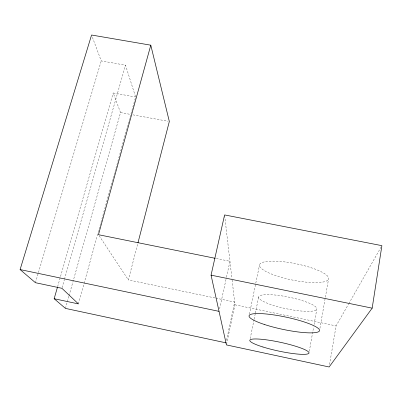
<?xml version="1.0" encoding="UTF-8"?>
<svg xmlns="http://www.w3.org/2000/svg" width="402" height="402" viewBox="0 0 402 402"><rect width="100%" height="100%" fill="white"/><g stroke="black" fill="none" stroke-linecap="round" stroke-linejoin="round"><path stroke-width="0.3" stroke-dasharray="2.01 1.51" d="M329.55 364.529L336.087 325.896L348.469 304.208M319.907 328.394L328.545 279.194A35.265 8.341 11.4 0 0 279.516 261.406A35.265 8.341 11.4 0 0 274.174 275.053A35.265 8.341 11.4 0 0 328.545 279.194M309.299 351.288L313.645 326.886M314.083 324.449L316.801 309.198A29.728 5.929 11.7 0 0 275.119 295.028A29.728 5.929 11.7 0 0 271.32 304.721A29.728 5.929 11.7 0 0 316.801 309.198M250.185 338.66L254.024 319.746M254.149 319.138L255.265 313.645M255.386 313.032L258.612 297.168M249.411 314.238L259.471 265.25M226.492 340.409L234.647 302.048L215.603 298.083M226.562 344.308L234.944 304.801L232.019 279.199M219.572 308.917L226.361 277.777M226.497 277.164L229.959 261.29L215.829 258.431M214.99 297.952L128.379 279.923L137.791 243.506M78.415 303.902L83.938 283.938M84.103 283.335L135.62 97.008L125.514 65.169L101.239 60.913L91.998 36.17M65.456 308.399L68.858 296.314M69.028 295.711L120.54 112.58L113.213 92.973L135.62 97.008M62.074 287.696L64.31 279.857M64.481 279.254L125.514 65.169M57.617 286.656L113.213 92.973M35.436 282.701L101.239 60.913M348.78 303.666L380.97 247.285M120.54 112.58L130.419 114.389M132.891 114.836L168.096 121.273M234.944 304.801L336.087 325.896M99.158 235.743L128.379 279.923M224.663 215.542L231.949 278.581"/><path stroke-width="0.6" d="M372.172 308.153L381.9 245.657L224.592 214.924L211.06 275.149L226.432 344.916L329.137 366.981L372.172 308.153L211.06 275.149M137.951 242.898L169.332 121.499L150.795 45.185L91.571 35.019L20.1 269.571L35.436 282.701L61.903 288.299L78.415 303.902L54.154 298.726L57.446 287.259M150.795 45.185L98.47 234.703L215.211 258.31M20.1 269.571L219.04 311.359M225.974 342.846L65.456 308.399L54.154 298.726M262.958 347.001A30.266 4.457 12.1 0 0 308.972 353.117A30.266 4.457 12.1 0 0 266.34 339.831A30.266 4.457 12.1 0 0 262.958 347.001M264.325 324.459A36.019 6.316 11.9 0 0 319.474 330.856A36.019 6.316 11.9 0 0 269.119 314.299A36.019 6.316 11.9 0 0 264.325 324.459"/></g></svg>
